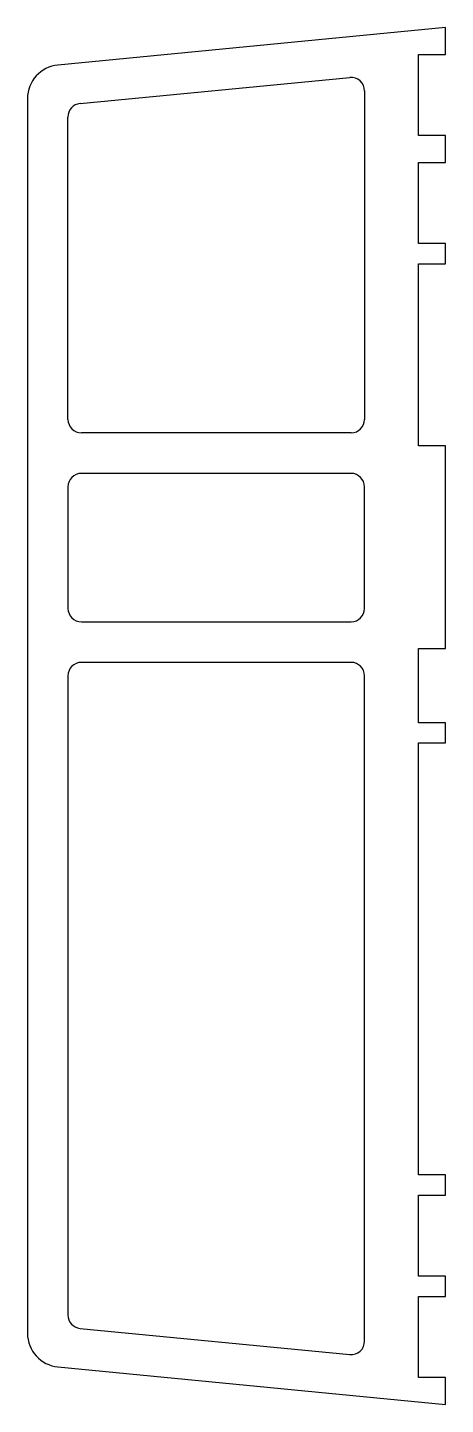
# Model space of a CAD drawing. Extents: x 158 to 189, y 132 to 234.
import ezdxf

# ---------------------------------------------------------------- set-up
doc = ezdxf.new("R2010")
doc.units = 0
doc.header["$LTSCALE"] = 15
doc.layers.get('0').update_dxf_attribs({"linetype": 'CONTINUOUS'})

msp = doc.modelspace()

# ---------------------------------------------------------------- linework, layer by layer
at = {"color": 0, "linetype": 'BYBLOCK'}
for p, q in [((188.67, 234.41), (159.93, 231.63)), ((188.67, 232.41), (188.67, 234.41)), ((186.67, 226.41), (186.67, 232.41)), ((186.67, 232.41), (188.67, 232.41)), ((161.57, 228.77), (181.57, 230.71)), ((182.67, 229.71), (182.67, 205.38)), ((157.67, 229.14), (157.67, 137.68)), ((160.67, 205.38), (160.67, 227.78)), ((188.67, 226.41), (186.67, 226.41)), ((188.67, 224.41), (188.67, 226.41)), ((186.67, 218.41), (186.67, 224.41)), ((186.67, 224.41), (188.67, 224.41)), ((188.67, 218.41), (186.67, 218.41)), ((188.67, 216.91), (188.67, 218.41)), ((186.67, 203.41), (186.67, 216.91)), ((186.67, 216.91), (188.67, 216.91)), ((181.67, 204.38), (161.67, 204.38)), ((188.67, 203.41), (186.67, 203.41)), ((188.67, 188.41), (188.67, 203.41)), ((181.67, 201.38), (161.67, 201.38)), ((160.67, 200.38), (160.67, 191.38)), ((182.67, 191.38), (182.67, 200.38)), ((161.67, 190.38), (181.67, 190.38)), ((186.67, 182.91), (186.67, 188.41)), ((186.67, 188.41), (188.67, 188.41)), ((181.67, 187.38), (161.67, 187.38)), ((160.67, 186.38), (160.67, 139.04)), ((182.67, 137.1), (182.67, 186.38)), ((188.67, 182.91), (186.67, 182.91)), ((188.67, 181.41), (188.67, 182.91)), ((186.67, 149.41), (186.67, 181.41)), ((186.67, 181.41), (188.67, 181.41)), ((188.67, 149.41), (186.67, 149.41)), ((188.67, 147.91), (188.67, 149.41)), ((186.67, 141.91), (186.67, 147.91)), ((186.67, 147.91), (188.67, 147.91)), ((188.67, 141.91), (186.67, 141.91)), ((188.67, 140.41), (188.67, 141.91)), ((186.67, 134.41), (186.67, 140.41)), ((186.67, 140.41), (188.67, 140.41)), ((161.57, 138.04), (181.57, 136.11)), ((159.93, 135.19), (188.67, 132.41)), ((188.67, 134.41), (186.67, 134.41)), ((188.67, 132.41), (188.67, 134.41))]:
    msp.add_line(p, q, dxfattribs=at)
for centre, radius, start, end in [((160.17, 229.14), 2.5, 95.5275, 180), ((181.67, 229.71), 1, 360, 95.5275), ((161.67, 227.78), 1, 95.5275, 180), ((161.67, 205.38), 1, 180, 270), ((181.67, 205.38), 1, 270, 0), ((161.67, 200.38), 1, 90, 180), ((181.67, 200.38), 1, 0, 90), ((161.67, 191.38), 1, 180, 270), ((181.67, 191.38), 1, 270, 0), ((161.67, 186.38), 1, 90, 180), ((181.67, 186.38), 1, 0, 90), ((161.67, 139.04), 1, 180, 264.4725), ((160.17, 137.68), 2.5, 180, 264.4725), ((181.67, 137.1), 1, 264.4725, 360)]:
    msp.add_arc(centre, radius, start, end, dxfattribs=at)

doc.saveas('drawing.dxf')
